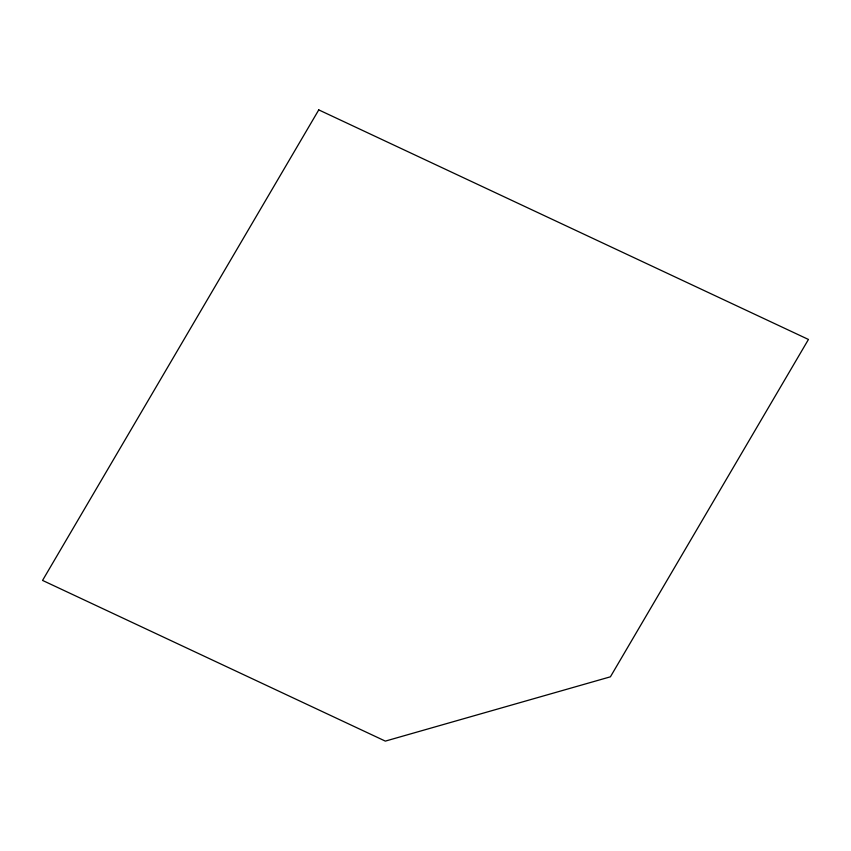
<?xml version="1.0" encoding="UTF-8"?>
<svg xmlns="http://www.w3.org/2000/svg" width="851" height="851" viewBox="0 0 851 851"><rect width="100%" height="100%" fill="white"/><g stroke="black" fill="none" stroke-linecap="round" stroke-linejoin="round"><path stroke-width="1.28" d="M318.763 109.885L42.55 580.414L385.333 741.115L610.412 676.811L808.45 339.453L318.763 109.885"/></g></svg>
